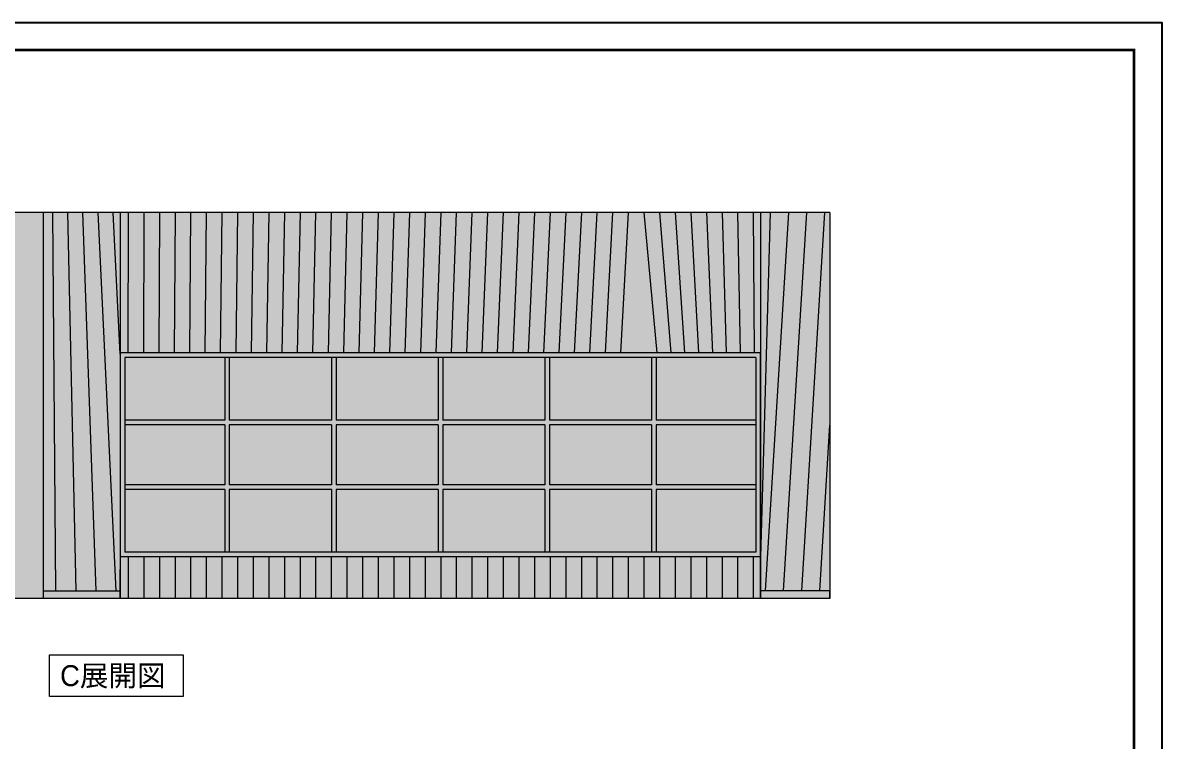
# Model space of a CAD drawing. Header units: millimetres. Extents: x 0 to 1313252738, y -131 to 560100888.
# Drawn here: x 1312675827 to 1312683205, y 559985277 to 559989927 of the extents above; entities that cross this region are included whole.
import ezdxf

# ---------------------------------------------------------------- set-up
doc = ezdxf.new("R2010")
doc.units = ezdxf.units.MM
doc.layers.get('0').update_dxf_attribs({"lineweight": 0})
doc.layers.add('003間仕切り', color=7, linetype='Continuous', lineweight=13)
doc.layers.add('01用紙枠', color=5, linetype='Continuous')
doc.styles.add('onnjuku', font='arial.ttf')
pattern_1 = [(89, (2598.320512294769, -70764.56350719927), (-99.98476951563913, 1.745240643728337), [])]

msp = doc.modelspace()

# ---------------------------------------------------------------- hatches: boundary and pattern name
at = {"true_color": 0x5d5e5f, "transparency": 33554582}
h = msp.add_hatch(color=251, dxfattribs=at)
h.dxf.hatch_style = 1
h.paths.add_polyline_path([(1312675653.910786, 559988700.2193391), (1312675958.910786, 559988700.2193391), (1312675958.910787, 559986200.2193396), (1312675653.910786, 559986200.2193396)])
at = {"true_color": 0xbb8a63, "transparency": 33554582}
h = msp.add_hatch(color=23, dxfattribs=at)
h.dxf.hatch_style = 1
h.paths.add_polyline_path([(1312675958.910786, 559988700.2193391), (1312676458.910786, 559988700.2193391), (1312676458.910786, 559987790.2193387), (1312676458.910786, 559986500.2193388), (1312676458.910786, 559986200.2193396), (1312675958.910786, 559986200.2193396)])
at = {"true_color": 0x4f3717, "transparency": 33554687}
h = msp.add_hatch(dxfattribs=at)
h.set_pattern_fill('_USER', color=39, scale=100, angle=89, pattern_type=0)
h.set_pattern_definition(pattern_1)
h.paths.add_polyline_path([(1312675958.910786, 559988700.2193391), (1312676458.910786, 559988700.2193391), (1312676458.910786, 559986250.2193396), (1312675958.910786, 559986250.2193396)])
at = {"true_color": 0xbb8a63, "transparency": 33554582}
h = msp.add_hatch(color=23, dxfattribs=at)
h.dxf.hatch_style = 1
h.paths.add_polyline_path([(1312676458.910786, 559988700.2193391), (1312680603.910786, 559988700.2193391), (1312680603.910786, 559987790.2193391), (1312679913.080786, 559987790.2193391), (1312679774.910786, 559987790.2193391), (1312676458.910786, 559987790.2193387)])
at = {"true_color": 0x4f3717, "transparency": 33554687}
h = msp.add_hatch(dxfattribs=at)
h.set_pattern_fill('_USER', color=39, scale=100, angle=89, pattern_type=0)
h.set_pattern_definition(pattern_1)
h.paths.add_polyline_path([(1312676458.910786, 559988700.2193391), (1312680603.910786, 559988700.2193391), (1312680603.910786, 559987790.2193391), (1312679913.080786, 559987790.2193391), (1312679774.910786, 559987790.2193391), (1312676458.910786, 559987790.2193387)])
at = {"true_color": 0xbb8a63, "transparency": 33554582}
h = msp.add_hatch(color=23, dxfattribs=at)
h.dxf.hatch_style = 1
h.paths.add_polyline_path([(1312680603.910786, 559988700.2193391), (1312681053.910786, 559988700.2193391), (1312681053.910786, 559986250.2193402), (1312680603.910786, 559986250.2193402), (1312680603.910786, 559986500.2193391), (1312680603.910786, 559987790.2193391)])
at = {"true_color": 0x4f3717, "transparency": 33554687}
h = msp.add_hatch(dxfattribs=at)
h.set_pattern_fill('_USER', color=39, scale=100, angle=89, pattern_type=0)
h.set_pattern_definition(pattern_1)
h.paths.add_polyline_path([(1312680603.910786, 559988700.2193391), (1312681053.910786, 559988700.2193391), (1312681053.910786, 559986250.2193402), (1312680603.910786, 559986250.2193402), (1312680603.910786, 559986500.2193391)])
at = {"true_color": 0xd8af79, "transparency": 33554687}
h = msp.add_hatch(color=43, dxfattribs=at)
h.dxf.hatch_style = 1
h.paths.add_polyline_path([(1312678546.410786, 559987760.2193388), (1312679207.250786, 559987760.2193388), (1312679207.250786, 559987355.2193387), (1312678546.410786, 559987355.2193387)], flags=0)
h.paths.add_polyline_path([(1312679237.250786, 559987760.2193388), (1312679898.080786, 559987760.219339), (1312679898.080786, 559987355.2193389), (1312679237.250786, 559987355.2193387)], flags=0)
h.paths.add_polyline_path([(1312679928.080786, 559987760.219339), (1312680573.910786, 559987760.219339), (1312680573.910786, 559987355.219339), (1312679928.080786, 559987355.2193389)], flags=0)
h.paths.add_polyline_path([(1312679928.080786, 559987325.2193389), (1312680573.910786, 559987325.219339), (1312680573.910786, 559986935.2193384), (1312679928.080786, 559986935.2193384)], flags=0)
h.paths.add_polyline_path([(1312679237.250786, 559987325.2193387), (1312679898.080786, 559987325.2193389), (1312679898.080786, 559986935.2193384), (1312679237.250786, 559986935.2193382)], flags=0)
h.paths.add_polyline_path([(1312678546.410786, 559987325.2193384), (1312679207.250786, 559987325.2193387), (1312679207.250786, 559986935.2193382), (1312678546.410786, 559986935.219338)], flags=0)
h.paths.add_polyline_path([(1312677855.590786, 559987325.2193384), (1312678516.410786, 559987325.2193384), (1312678516.410786, 559986935.219338), (1312677855.590786, 559986935.219338)], flags=0)
h.paths.add_polyline_path([(1312677855.590786, 559987760.2193388), (1312678516.410786, 559987760.2193388), (1312678516.410786, 559987355.2193387), (1312677855.590786, 559987355.2193384)], flags=0)
h.paths.add_polyline_path([(1312677164.760786, 559987760.2193387), (1312677825.590786, 559987760.2193388), (1312677825.590786, 559987355.2193384), (1312677164.760786, 559987355.2193384)], flags=0)
h.paths.add_polyline_path([(1312676488.910786, 559987760.2193387), (1312677134.760786, 559987760.2193387), (1312677134.760786, 559987355.2193384), (1312676488.910786, 559987355.2193383)], flags=0)
h.paths.add_polyline_path([(1312676488.910786, 559987325.2193383), (1312677134.760786, 559987325.2193384), (1312677134.760786, 559986935.219338), (1312676488.910786, 559986935.2193378)], flags=0)
h.paths.add_polyline_path([(1312677164.760786, 559987325.2193384), (1312677825.590786, 559987325.2193384), (1312677825.590786, 559986935.219338), (1312677164.760786, 559986935.219338)], flags=0)
h.paths.add_polyline_path([(1312676488.910786, 559986905.2193378), (1312677134.760786, 559986905.2193379), (1312677134.760786, 559986500.2193388), (1312676488.910786, 559986500.2193388)], flags=0)
h.paths.add_polyline_path([(1312677164.760786, 559986905.2193379), (1312677825.590786, 559986905.2193379), (1312677825.590786, 559986500.2193388), (1312677164.760786, 559986500.2193388)], flags=0)
h.paths.add_polyline_path([(1312678546.410786, 559986905.2193379), (1312679207.250786, 559986905.2193382), (1312679207.250786, 559986500.2193388), (1312678546.410786, 559986500.2193388)], flags=0)
h.paths.add_polyline_path([(1312677855.590786, 559986905.2193379), (1312678516.410786, 559986905.2193379), (1312678516.410786, 559986500.2193388), (1312677855.590786, 559986500.2193388)], flags=0)
h.paths.add_polyline_path([(1312679237.250786, 559986905.2193382), (1312679898.080786, 559986905.2193384), (1312679898.080786, 559986500.219339), (1312679237.250786, 559986500.2193388)], flags=0)
h.paths.add_polyline_path([(1312679928.080786, 559986905.2193384), (1312680573.910786, 559986905.2193384), (1312680573.910786, 559986500.219339), (1312679928.080786, 559986500.219339)], flags=0)
h.paths.add_polyline_path([(1312676488.910786, 559987355.2193383), (1312677134.760786, 559987355.2193384), (1312677134.760786, 559987760.2193387), (1312677164.760786, 559987760.2193387), (1312677164.760786, 559987355.2193384), (1312677825.590786, 559987355.2193384), (1312677825.590786, 559987760.2193388), (1312677855.590786, 559987760.2193388), (1312677855.590786, 559987355.2193384), (1312678516.410786, 559987355.2193387), (1312678516.410786, 559987760.2193388), (1312678546.410786, 559987760.2193388), (1312678546.410786, 559987355.2193387), (1312679207.250786, 559987355.2193387), (1312679207.250786, 559987760.2193388), (1312679237.250786, 559987760.2193388), (1312679237.250786, 559987355.2193387), (1312679898.080786, 559987355.2193389), (1312679898.080786, 559987760.219339), (1312679928.080786, 559987760.219339), (1312679928.080786, 559987355.2193389), (1312680573.910786, 559987355.219339), (1312680573.910786, 559987325.219339), (1312679928.080786, 559987325.2193389), (1312679928.080786, 559986935.2193384), (1312680573.910786, 559986935.2193384), (1312680573.910786, 559986905.2193384), (1312679928.080786, 559986905.2193384), (1312679928.080786, 559986500.219339), (1312679898.080786, 559986500.219339), (1312679898.080786, 559986905.2193384), (1312679237.250786, 559986905.2193382), (1312679237.250786, 559986500.2193388), (1312679207.250786, 559986500.2193388), (1312679207.250786, 559986905.2193382), (1312678546.410786, 559986905.2193379), (1312678546.410786, 559986500.2193388), (1312678516.410786, 559986500.2193388), (1312678516.410786, 559986905.2193379), (1312677855.590786, 559986905.2193379), (1312677855.590786, 559986500.2193388), (1312677825.590786, 559986500.2193388), (1312677825.590786, 559986905.2193379), (1312677164.760786, 559986905.2193379), (1312677164.760786, 559986500.2193388), (1312677134.760786, 559986500.2193388), (1312677134.760786, 559986905.2193379), (1312676488.910786, 559986905.2193378), (1312676488.910786, 559986935.2193378), (1312677134.760786, 559986935.219338), (1312677134.760786, 559987325.2193384), (1312676488.910786, 559987325.2193383)], flags=0)
h.paths.add_polyline_path([(1312679898.080786, 559987325.2193389), (1312679237.250786, 559987325.2193387), (1312679237.250786, 559986935.2193382), (1312679898.080786, 559986935.2193384)], flags=0)
h.paths.add_polyline_path([(1312679207.250786, 559987325.2193387), (1312678546.410786, 559987325.2193384), (1312678546.410786, 559986935.219338), (1312679207.250786, 559986935.2193382)], flags=0)
h.paths.add_polyline_path([(1312677855.590786, 559987325.2193384), (1312677855.590786, 559986935.219338), (1312678516.410786, 559986935.219338), (1312678516.410786, 559987325.2193384)], flags=0)
h.paths.add_polyline_path([(1312677825.590786, 559987325.2193384), (1312677164.760786, 559987325.2193384), (1312677164.760786, 559986935.219338), (1312677825.590786, 559986935.219338)], flags=0)
h.paths.add_polyline_path([(1312676458.910786, 559987790.2193387), (1312680603.910786, 559987790.2193391), (1312680603.910786, 559986470.2193391), (1312676458.910786, 559986470.2193388)])
h.paths.add_polyline_path([(1312680573.910786, 559986905.2193384), (1312680573.910786, 559987760.219339), (1312676488.910786, 559987760.2193387), (1312676488.910786, 559986500.2193388), (1312680573.910786, 559986500.219339)], flags=16)
h.paths.add_polyline_path([(1312680573.910786, 559987325.219339), (1312679928.080786, 559987325.2193389), (1312679928.080786, 559986935.2193384), (1312680573.910786, 559986935.2193384)], flags=0)
h = msp.add_hatch(color=43, dxfattribs=at)
h.dxf.hatch_style = 1
h.paths.add_polyline_path([(1312676488.910786, 559987355.2193383), (1312677134.760786, 559987355.2193384), (1312677134.760786, 559987760.2193387), (1312677164.760786, 559987760.2193387), (1312677164.760786, 559987355.2193384), (1312677825.590786, 559987355.2193384), (1312677825.590786, 559987760.2193388), (1312677855.590786, 559987760.2193388), (1312677855.590786, 559987355.2193384), (1312678516.410786, 559987355.2193387), (1312678516.410786, 559987760.2193388), (1312678546.410786, 559987760.2193388), (1312678546.410786, 559987355.2193387), (1312679207.250786, 559987355.2193387), (1312679207.250786, 559987760.2193388), (1312679237.250786, 559987760.2193388), (1312679237.250786, 559987355.2193387), (1312679898.080786, 559987355.2193389), (1312679898.080786, 559987760.219339), (1312679928.080786, 559987760.219339), (1312679928.080786, 559987355.2193389), (1312680573.910786, 559987355.219339), (1312680573.910786, 559987325.219339), (1312679928.080786, 559987325.2193389), (1312679928.080786, 559986935.2193384), (1312680573.910786, 559986935.2193384), (1312680573.910786, 559986905.2193384), (1312679928.080786, 559986905.2193384), (1312679928.080786, 559986500.219339), (1312679898.080786, 559986500.219339), (1312679898.080786, 559986905.2193384), (1312679237.250786, 559986905.2193382), (1312679237.250786, 559986500.2193388), (1312679207.250786, 559986500.2193388), (1312679207.250786, 559986905.2193382), (1312678546.410786, 559986905.2193379), (1312678546.410786, 559986500.2193388), (1312678516.410786, 559986500.2193388), (1312678516.410786, 559986905.2193379), (1312677855.590786, 559986905.2193379), (1312677855.590786, 559986500.2193388), (1312677825.590786, 559986500.2193388), (1312677825.590786, 559986905.2193379), (1312677164.760786, 559986905.2193379), (1312677164.760786, 559986500.2193388), (1312677134.760786, 559986500.2193388), (1312677134.760786, 559986905.2193379), (1312676488.910786, 559986905.2193378), (1312676488.910786, 559986935.2193378), (1312677134.760786, 559986935.219338), (1312677134.760786, 559987325.2193384), (1312676488.910786, 559987325.2193383)])
h.paths.add_polyline_path([(1312679898.080786, 559987325.2193389), (1312679237.250786, 559987325.2193387), (1312679237.250786, 559986935.2193382), (1312679898.080786, 559986935.2193384)], flags=16)
h.paths.add_polyline_path([(1312679207.250786, 559987325.2193387), (1312678546.410786, 559987325.2193384), (1312678546.410786, 559986935.219338), (1312679207.250786, 559986935.2193382)], flags=16)
h.paths.add_polyline_path([(1312677855.590786, 559987325.2193384), (1312677855.590786, 559986935.219338), (1312678516.410786, 559986935.219338), (1312678516.410786, 559987325.2193384)], flags=16)
h.paths.add_polyline_path([(1312677825.590786, 559987325.2193384), (1312677164.760786, 559987325.2193384), (1312677164.760786, 559986935.219338), (1312677825.590786, 559986935.219338)], flags=16)
at = {"true_color": 0xcf9c59, "transparency": 33554687}
h = msp.add_hatch(color=33, dxfattribs=at)
h.dxf.hatch_style = 1
h.paths.add_polyline_path([(1312679928.080786, 559987760.219339), (1312680573.910786, 559987760.219339), (1312680573.910786, 559987355.219339), (1312679928.080786, 559987355.2193389)])
h.paths.add_polyline_path([(1312679237.250786, 559987760.2193388), (1312679898.080786, 559987760.219339), (1312679898.080786, 559987355.2193389), (1312679237.250786, 559987355.2193387)])
h.paths.add_polyline_path([(1312678546.410786, 559987760.2193388), (1312679207.250786, 559987760.2193388), (1312679207.250786, 559987355.2193387), (1312678546.410786, 559987355.2193387)])
h.paths.add_polyline_path([(1312677855.590786, 559987760.2193388), (1312678516.410786, 559987760.2193388), (1312678516.410786, 559987355.2193387), (1312677855.590786, 559987355.2193384)])
h.paths.add_polyline_path([(1312677164.760786, 559987760.2193387), (1312677825.590786, 559987760.2193388), (1312677825.590786, 559987355.2193384), (1312677164.760786, 559987355.2193384)])
h.paths.add_polyline_path([(1312676488.910786, 559987760.2193387), (1312677134.760786, 559987760.2193387), (1312677134.760786, 559987355.2193384), (1312676488.910786, 559987355.2193383)])
h.paths.add_polyline_path([(1312676488.910786, 559987325.2193383), (1312677134.760786, 559987325.2193384), (1312677134.760786, 559986935.219338), (1312676488.910786, 559986935.2193378)])
h.paths.add_polyline_path([(1312677164.760786, 559987325.2193384), (1312677825.590786, 559987325.2193384), (1312677825.590786, 559986935.219338), (1312677164.760786, 559986935.219338)])
h.paths.add_polyline_path([(1312677855.590786, 559987325.2193384), (1312678516.410786, 559987325.2193384), (1312678516.410786, 559986935.219338), (1312677855.590786, 559986935.219338)])
h.paths.add_polyline_path([(1312678546.410786, 559987325.2193384), (1312679207.250786, 559987325.2193387), (1312679207.250786, 559986935.2193382), (1312678546.410786, 559986935.219338)])
h.paths.add_polyline_path([(1312679237.250786, 559987325.2193387), (1312679898.080786, 559987325.2193389), (1312679898.080786, 559986935.2193384), (1312679237.250786, 559986935.2193382)])
h.paths.add_polyline_path([(1312679928.080786, 559987325.2193389), (1312680573.910786, 559987325.219339), (1312680573.910786, 559986935.2193384), (1312679928.080786, 559986935.2193384)])
h.paths.add_polyline_path([(1312679928.080786, 559986905.2193384), (1312680573.910786, 559986905.2193384), (1312680573.910786, 559986500.219339), (1312679928.080786, 559986500.219339)])
h.paths.add_polyline_path([(1312679237.250786, 559986905.2193382), (1312679898.080786, 559986905.2193384), (1312679898.080786, 559986500.219339), (1312679237.250786, 559986500.2193388)])
h.paths.add_polyline_path([(1312678546.410786, 559986905.2193379), (1312679207.250786, 559986905.2193382), (1312679207.250786, 559986500.2193388), (1312678546.410786, 559986500.2193388)])
h.paths.add_polyline_path([(1312677855.590786, 559986905.2193379), (1312678516.410786, 559986905.2193379), (1312678516.410786, 559986500.2193388), (1312677855.590786, 559986500.2193388)])
h.paths.add_polyline_path([(1312677164.760786, 559986905.2193379), (1312677825.590786, 559986905.2193379), (1312677825.590786, 559986500.2193388), (1312677164.760786, 559986500.2193388)])
h.paths.add_polyline_path([(1312676488.910786, 559986905.2193378), (1312677134.760786, 559986905.2193379), (1312677134.760786, 559986500.2193388), (1312676488.910786, 559986500.2193388)])
at = {"true_color": 0xbb8a63, "transparency": 33554582}
h = msp.add_hatch(color=23, dxfattribs=at)
h.dxf.hatch_style = 1
h.paths.add_polyline_path([(1312676458.910786, 559986470.2193388), (1312680603.910786, 559986470.2193391), (1312680603.910786, 559986200.2193401), (1312676458.910786, 559986200.2193396), (1312676458.910786, 559986250.2193396)])
at = {"true_color": 0x4f3717, "transparency": 33554687}
h = msp.add_hatch(dxfattribs=at)
h.set_pattern_fill('_USER', color=39, scale=100, angle=89, pattern_type=0)
h.set_pattern_definition(pattern_1)
h.paths.add_polyline_path([(1312676458.910786, 559986470.2193388), (1312680603.910786, 559986470.2193391), (1312680603.910786, 559986250.2193402), (1312680603.910786, 559986200.2193401), (1312676458.910786, 559986200.2193396), (1312676458.910786, 559986250.2193396)])
at = {"true_color": 0xbb8a63, "transparency": 33554582}
h = msp.add_hatch(color=23, dxfattribs=at)
h.dxf.hatch_style = 1
h.paths.add_polyline_path([(1312680603.910786, 559986250.2193402), (1312681053.910786, 559986250.2193402), (1312681053.910786, 559986200.2193401), (1312680603.910786, 559986200.2193401)])

# ---------------------------------------------------------------- linework, layer by layer
for p, q in [((1312681053.910786, 559988700.2193391), (1312672782.120875, 559988700.2193391)), ((1312675958.910786, 559988700.2193391), (1312675958.910786, 559986200.219339)), ((1312676458.910786, 559988700.2193391), (1312676458.910786, 559986200.219339)), ((1312680603.910786, 559988700.2193391), (1312680603.910786, 559986200.2193391)), ((1312681053.910786, 559988700.2193391), (1312681053.910786, 559986200.2193391)), ((1312680603.910786, 559987790.2193391), (1312676458.910786, 559987790.2193387)), ((1312676458.910786, 559987790.2193387), (1312676458.910786, 559986500.2193388)), ((1312680573.910786, 559987760.219339), (1312676488.910786, 559987760.2193387)), ((1312676488.910786, 559987760.2193387), (1312676488.910786, 559986500.2193388)), ((1312677134.760786, 559987760.2193384), (1312677134.760786, 559987355.2193384)), ((1312677164.760786, 559987760.2193384), (1312677164.760786, 559987355.2193384)), ((1312677825.590786, 559987760.219339), (1312677825.590786, 559987355.2193387)), ((1312677855.590786, 559987760.219339), (1312677855.590786, 559987355.2193387)), ((1312678516.410786, 559987760.2193388), (1312678516.410786, 559987355.2193387)), ((1312678546.410786, 559987760.2193388), (1312678546.410786, 559987355.2193387)), ((1312679207.250786, 559987760.219339), (1312679207.250786, 559987355.2193387)), ((1312679237.250786, 559987760.219339), (1312679237.250786, 559987355.2193387)), ((1312680603.910786, 559987790.2193391), (1312679774.910786, 559987790.2193391)), ((1312679898.080786, 559987760.219339), (1312679898.080786, 559987355.2193389)), ((1312680603.910786, 559987790.2193391), (1312679913.080786, 559987790.2193391)), ((1312679928.080786, 559987760.219339), (1312679928.080786, 559987355.2193389)), ((1312680573.910786, 559987760.219339), (1312680573.910786, 559987355.219339)), ((1312680573.910786, 559987760.219339), (1312680573.910786, 559987445.219339)), ((1312680573.910786, 559987760.219339), (1312680573.910786, 559986905.2193384)), ((1312680603.910786, 559986500.2193391), (1312680603.910786, 559987790.2193391)), ((1312680603.910786, 559987790.2193391), (1312680603.910786, 559986500.2193391)), ((1312677134.760786, 559987355.2193384), (1312676488.910786, 559987355.2193383)), ((1312677134.760786, 559987325.2193384), (1312676488.910786, 559987325.2193383)), ((1312677134.760786, 559987325.2193384), (1312677134.760786, 559986935.219338)), ((1312677825.590786, 559987355.2193384), (1312677164.760786, 559987355.2193384)), ((1312677825.590786, 559987325.2193384), (1312677164.760786, 559987325.2193384)), ((1312677164.760786, 559987325.2193384), (1312677164.760786, 559986935.219338)), ((1312677825.590786, 559987325.2193384), (1312677825.590786, 559986935.219338)), ((1312678516.410786, 559987355.2193387), (1312677855.590786, 559987355.2193384)), ((1312678516.410786, 559987325.2193384), (1312677855.590786, 559987325.2193384)), ((1312677855.590786, 559987325.2193384), (1312677855.590786, 559986935.219338)), ((1312678516.410786, 559987325.2193387), (1312678516.410786, 559986935.219338)), ((1312679207.250786, 559987355.2193387), (1312678546.410786, 559987355.2193387)), ((1312679207.250786, 559987325.2193387), (1312678546.410786, 559987325.2193384)), ((1312678546.410786, 559987325.2193387), (1312678546.410786, 559986935.219338)), ((1312679207.250786, 559987325.2193387), (1312679207.250786, 559986935.2193382)), ((1312679898.080786, 559987355.2193389), (1312679237.250786, 559987355.2193387)), ((1312679898.080786, 559987325.2193389), (1312679237.250786, 559987325.2193387)), ((1312679237.250786, 559987325.2193387), (1312679237.250786, 559986935.2193382)), ((1312679898.080786, 559987325.2193387), (1312679898.080786, 559986935.2193384)), ((1312680573.910786, 559987355.219339), (1312679928.080786, 559987355.2193389)), ((1312680573.910786, 559987325.219339), (1312679928.080786, 559987325.2193389)), ((1312679928.080786, 559987325.2193389), (1312679928.080786, 559986935.2193384)), ((1312680573.910786, 559987325.219339), (1312680573.910786, 559986935.2193384)), ((1312677134.760786, 559986935.219338), (1312676488.910786, 559986935.2193378)), ((1312677825.590786, 559986935.219338), (1312677164.760786, 559986935.219338)), ((1312678516.410785, 559986935.219338), (1312677855.590786, 559986935.219338)), ((1312679207.250786, 559986935.2193382), (1312678546.410785, 559986935.219338)), ((1312679898.080786, 559986935.2193384), (1312679237.250786, 559986935.2193382)), ((1312680573.910786, 559986935.2193384), (1312679928.080786, 559986935.2193384)), ((1312677134.760786, 559986905.2193379), (1312676488.910786, 559986905.2193378)), ((1312677134.760786, 559986905.2193379), (1312677134.760786, 559986500.2193382)), ((1312677825.590786, 559986905.2193379), (1312677164.760786, 559986905.2193379)), ((1312677164.760786, 559986905.2193379), (1312677164.760786, 559986500.2193382)), ((1312677825.590786, 559986905.2193379), (1312677825.590786, 559986500.2193388)), ((1312678516.410786, 559986905.2193379), (1312677855.590786, 559986905.2193379)), ((1312677855.590786, 559986905.2193379), (1312677855.590786, 559986500.2193388)), ((1312678516.410786, 559986905.2193379), (1312678516.410786, 559986500.2193388)), ((1312679207.250786, 559986905.2193382), (1312678546.410786, 559986905.2193379)), ((1312678546.410786, 559986905.2193379), (1312678546.410786, 559986500.2193388)), ((1312679207.250786, 559986905.2193382), (1312679207.250786, 559986500.2193388)), ((1312679898.080786, 559986905.2193384), (1312679237.250786, 559986905.2193382)), ((1312679237.250786, 559986905.2193379), (1312679237.250786, 559986500.2193388)), ((1312679898.080786, 559986905.2193384), (1312679898.080786, 559986500.2193388)), ((1312680573.910786, 559986905.2193384), (1312679928.080786, 559986905.2193384)), ((1312679928.080786, 559986905.2193384), (1312679928.080786, 559986500.2193388)), ((1312680573.910786, 559986905.2193384), (1312680573.910786, 559986500.2193391)), ((1312680573.910786, 559986500.219339), (1312676488.910786, 559986500.2193388)), ((1312680603.910786, 559986200.2193391), (1312680603.910786, 559986500.2193391)), ((1312680603.910786, 559986470.2193391), (1312676458.910786, 559986470.2193388)), ((1312681053.910786, 559986200.2193401), (1312672782.120875, 559986200.2193394)), ((1312675958.910787, 559986250.2193396), (1312676458.910786, 559986250.2193396)), ((1312676458.910786, 559986200.2193396), (1312676458.910786, 559986250.2193396)), ((1312681053.910786, 559986250.2193402), (1312680603.910786, 559986250.2193402)), ((1312681053.910786, 559986200.2193401), (1312681053.910786, 559986250.2193402))]:
    msp.add_line(p, q)
at = {"layer": '01用紙枠'}
msp.add_lwpolyline([(1312670051.698908, 559989927.3305409), (1312670051.698908, 559980625.9163783), (1312683205.213885, 559980625.9163783), (1312683205.213885, 559989927.3305409)], close=True, dxfattribs=at)
msp.add_lwpolyline([(1312670051.698908, 559989927.3305409), (1312670051.698908, 559980625.9163783), (1312683205.213885, 559980625.9163783), (1312683205.213885, 559989927.3305409)], close=True, dxfattribs=at)
at = {"layer": '01用紙枠', "const_width": 15.65894640197697}
msp.add_lwpolyline([(1312670234.451077, 559980802.13181), (1312683022.461716, 559980802.13181), (1312683022.461716, 559989751.1151088), (1312670234.451077, 559989751.1151088)], close=True, dxfattribs=at)
msp.add_lwpolyline([(1312670234.451077, 559980802.13181), (1312683022.461716, 559980802.13181), (1312683022.461716, 559989751.1151088), (1312670234.451077, 559989751.1151088)], close=True, dxfattribs=at)

# ---------------------------------------------------------------- texts
at = {"layer": '003間仕切り', "insert": (1312676069.159953, 559985768.7013795), "char_height": 135.5541498739987, "attachment_point": 1, "style": 'onnjuku', "bg_fill": 16, "box_fill_scale": 1.5, "bg_fill_color": 256, "bg_fill_transparency": 0}
msp.add_mtext_dynamic_manual_height_columns('{\\fMS PGothic|b0|i0|c128|p50;C展開図}', width=728.9306381903825, gutter_width=677.7707493699937, heights=[0], dxfattribs=at)

doc.saveas('drawing.dxf')
